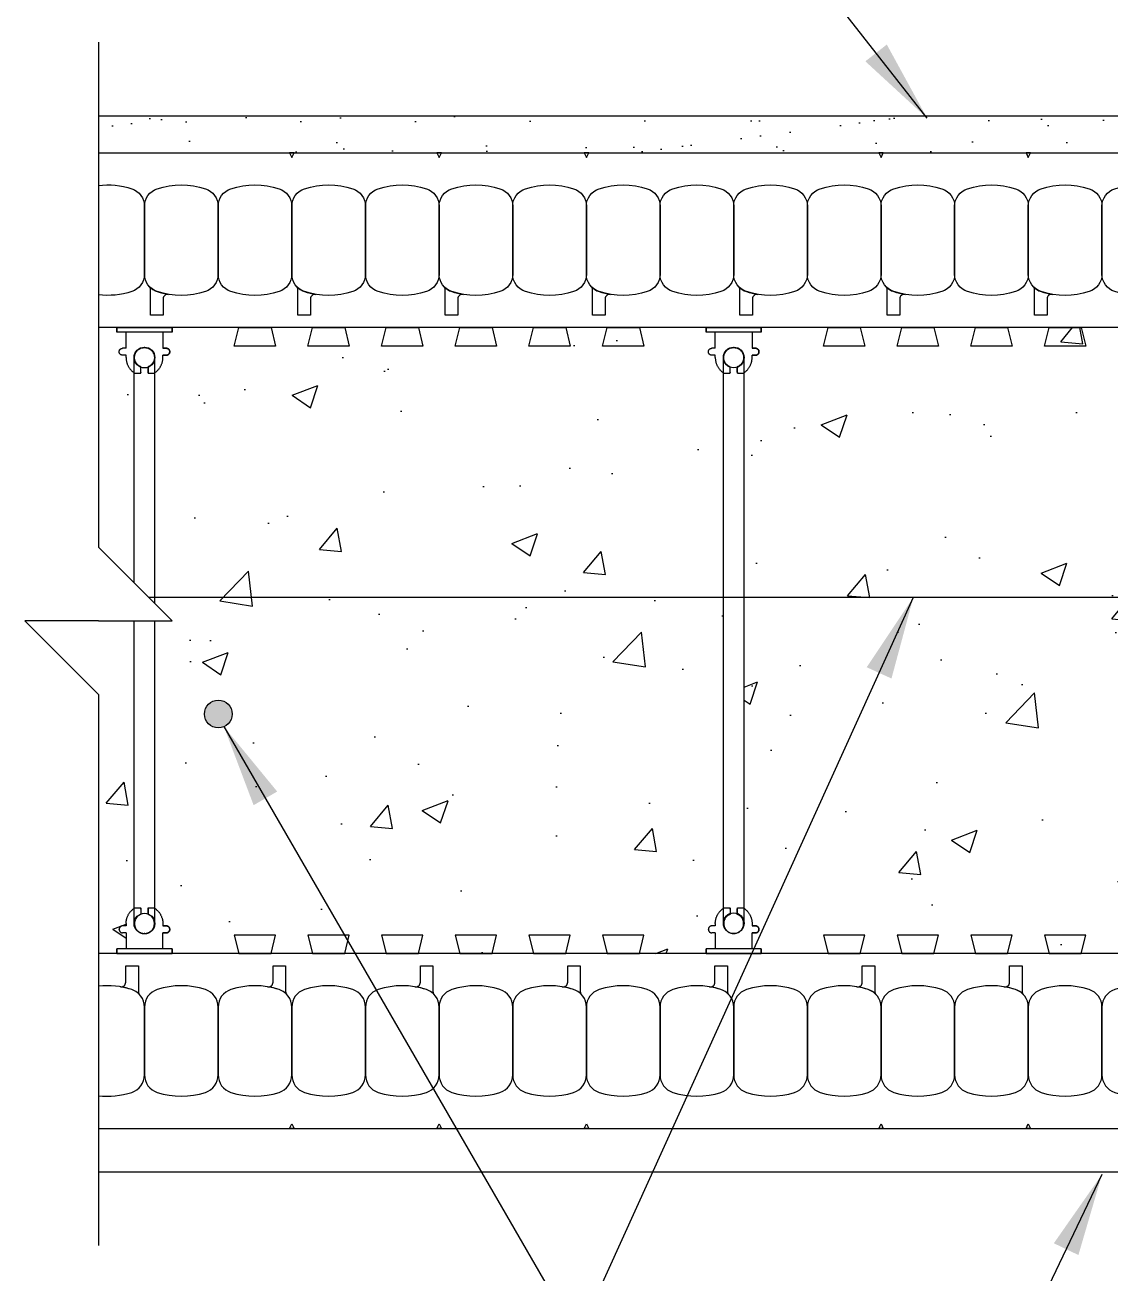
# Model space of a CAD drawing. Header units: inches. Extents: x 47.3 to 95.3, y 146.1 to 211.2.
# Drawn here: x 48.2 to 62.93, y 185.42 to 202.37 of the extents above; entities that cross this region are included whole.
import ezdxf

# ---------------------------------------------------------------- set-up
doc = ezdxf.new("R2010")
doc.units = ezdxf.units.IN
doc.header["$LTSCALE"] = 0.5
doc.header["$MEASUREMENT"] = 0
for name, color, linetype in [('HATCH', 12, 'Continuous'), ('line25', 2, 'Continuous'), ('LINE3', 3, 'Continuous'), ('LINE50', 5, 'Continuous'), ('LINE9', 9, 'Continuous'), ('TEXT', 4, 'Continuous')]:
    doc.layers.add(name, color=color, linetype=linetype)
doc.styles.add('DIM', font='romans.shx', dxfattribs={"width": 0.7})
doc.dimstyles.new('ext_12', dxfattribs={"dimscale": 12, "dimtxt": 0.075, "dimasz": 0.09375, "dimexe": 0.09375, "dimexo": 0.0625, "dimgap": 0.0625, "dimtad": 1, "dimdec": 1, "dimzin": 2, "dimdsep": 46, "dimlunit": 4, "dimtxsty": 'DIM', "dimcen": 0.09, "dimdle": 0.09375, "dimclrt": 4, "dimadec": 0, "dimazin": 0, "dimtfac": 1, "dimtdec": 1, "dimtmove": 2, "dimatfit": 3, "dimfxl": 0, "dimfrac": 2, "dimtolj": 1, "dimtzin": 0, "dimarcsym": 0})

# ---------------------------------------------------------------- blocks, each defined once
blk = doc.blocks.new('Connector')
blk.add_point((0.271, 0))
at = {"layer": 'LINE9'}
for p, q in [((0, 0.375), (0, -0.375)), ((0.062, -0.375), (0.062, 0.375)), ((0.281, 0.25), (0.062, 0.25))]:
    blk.add_line(p, q, dxfattribs=at)
for points, weights in [([(0.007, 0.375), (0.004, 0.375), (0, 0.375)], [1, 0.972587069138, 0.950305488115]), ([(0.327, 0.343), (0.308, 0.343), (0.281, 0.317), (0.281, 0.297)], [1, 0.85355339, 0.85355339, 1]), ([(0.328, 0.343), (0.327, 0.343), (0.327, 0.343)], [1, 0.70710678, 1]), ([(0.375, 0.297), (0.375, 0.317), (0.348, 0.343), (0.329, 0.343)], [1, 0.85355339, 0.85355339, 1]), ([(0.406, 0.25), (0.546, 0.25), (0.619, 0.131)], [0.958404415409, 0.794674173519, 0.864651571113]), ([(0.619, 0.052), (0.612, 0.049), (0.604, 0.049)], [0.83615024178, 0.892081430621, 1]), ([(0.619, -0.131), (0.546, -0.25), (0.406, -0.25)], [0.864651574428, 0.794674169686, 0.958404415195]), ([(0.604, -0.049), (0.612, -0.049), (0.619, -0.052)], [1, 0.89208144177, 0.836150253337]), ([(0.281, -0.297), (0.281, -0.317), (0.308, -0.343), (0.327, -0.343)], [1, 0.85355339, 0.85355339, 1]), ([(0.327, -0.343), (0.281, -0.343), (0.281, -0.297)], [1, 0.70710678, 1]), ([(0.329, -0.343), (0.348, -0.343), (0.375, -0.317), (0.375, -0.297)], [1, 0.85355339, 0.85355339, 1]), ([(0.375, -0.297), (0.375, -0.343), (0.329, -0.343)], [1, 0.70710678, 1]), ([(0, -0.375), (0.004, -0.375), (0.007, -0.375)], [0.950305488115, 0.972587069138, 1])]:
    blk.add_rational_spline(points, weights, degree=2, dxfattribs=at)
for points, degree in [([(0, 0.375), (0.002, 0.375), (0.005, 0.375), (0.007, 0.375)], 3), ([(0.007, 0.375), (0.021, 0.375), (0.051, 0.375), (0.062, 0.375), (0.062, 0.375)], 3), ([(0.327, 0.343), (0.327, 0.343), (0.328, 0.343), (0.328, 0.343)], 3), ([(0.328, 0.343), (0.329, 0.343), (0.329, 0.343), (0.329, 0.343)], 3), ([(0.281, 0.25), (0.281, 0.297)], 1), ([(0.375, 0.25), (0.375, 0.297)], 1), ([(0.406, 0.25), (0.375, 0.25)], 1), ([(0.406, 0.25), (0.406, 0.25)], 1), ([(0.406, 0.25), (0.406, 0.25)], 1), ([(0.406, 0.25), (0.406, 0.25)], 1), ([(0.406, 0.25), (0.406, 0.25)], 1), ([(0.406, 0.25), (0.406, 0.25)], 1), ([(0.406, 0.25), (0.406, 0.25)], 1), ([(0.406, 0.25), (0.406, 0.25)], 1), ([(0.406, 0.25), (0.406, 0.25)], 1), ([(0.406, 0.25), (0.406, 0.25)], 1), ([(0.406, 0.25), (0.406, 0.25)], 1), ([(0.406, 0.25), (0.406, 0.25)], 1), ([(0.406, 0.25), (0.406, 0.25)], 1), ([(0.406, 0.25), (0.406, 0.25)], 1), ([(0.406, 0.25), (0.406, 0.25)], 1), ([(0.406, 0.25), (0.406, 0.25)], 1), ([(0.406, 0.25), (0.406, 0.25)], 1), ([(0.406, 0.25), (0.406, 0.25)], 1), ([(0.406, 0.25), (0.406, 0.25)], 1), ([(0.406, 0.25), (0.406, 0.25)], 1), ([(0.406, 0.25), (0.406, 0.25)], 1), ([(0.406, 0.25), (0.406, 0.25)], 1), ([(0.406, 0.25), (0.406, 0.25)], 1), ([(0.406, 0.25), (0.406, 0.25)], 1), ([(0.406, 0.25), (0.406, 0.25)], 1), ([(0.604, 0.049), (0.532, 0.049)], 1), ([(0.532, 0.049), (0.532, 0.049)], 1), ([(0.532, 0.049), (0.532, 0.049)], 1), ([(0.532, 0.049), (0.532, 0.049)], 1), ([(0.532, 0.049), (0.532, 0.049)], 1), ([(0.532, 0.049), (0.532, 0.049)], 1), ([(0.532, 0.049), (0.532, 0.049)], 1), ([(0.532, 0.049), (0.532, 0.049)], 1), ([(0.532, 0.049), (0.532, 0.049)], 1), ([(0.532, 0.049), (0.532, 0.049)], 1), ([(0.532, 0.049), (0.532, 0.049)], 1), ([(0.604, 0.049), (0.609, 0.049), (0.614, 0.05), (0.619, 0.052)], 3), ([(0.604, 0.049), (0.604, 0.049)], 1), ([(0.604, 0.049), (0.604, 0.049)], 1), ([(0.604, 0.049), (0.604, 0.049)], 1), ([(0.604, 0.049), (0.604, 0.049)], 1), ([(0.619, 0.131), (0.619, 0.052)], 1), ([(0.619, 0.131), (0.619, 0.131)], 1), ([(0.619, 0.131), (0.619, 0.131)], 1), ([(0.619, 0.131), (0.619, 0.131)], 1), ([(0.619, 0.131), (0.619, 0.131)], 1), ([(0.532, -0.049), (0.604, -0.049)], 1), ([(0.604, -0.049), (0.58, -0.049), (0.556, -0.049), (0.532, -0.049)], 3), ([(0.532, -0.049), (0.532, -0.049)], 1), ([(0.532, -0.049), (0.532, -0.049)], 1), ([(0.532, -0.049), (0.532, -0.049)], 1), ([(0.532, -0.049), (0.532, -0.049)], 1), ([(0.619, -0.052), (0.614, -0.05), (0.609, -0.049), (0.604, -0.049)], 3), ([(0.604, -0.049), (0.604, -0.049)], 1), ([(0.604, -0.049), (0.604, -0.049)], 1), ([(0.604, -0.049), (0.604, -0.049)], 1), ([(0.604, -0.049), (0.604, -0.049)], 1), ([(0.604, -0.049), (0.604, -0.049)], 1), ([(0.604, -0.049), (0.604, -0.049)], 1), ([(0.604, -0.049), (0.604, -0.049)], 1), ([(0.604, -0.049), (0.604, -0.049)], 1), ([(0.619, -0.052), (0.619, -0.131)], 1), ([(0.619, -0.131), (0.619, -0.131)], 1), ([(0.619, -0.131), (0.619, -0.131)], 1), ([(0.619, -0.131), (0.619, -0.131)], 1), ([(0.619, -0.131), (0.619, -0.131)], 1), ([(0.062, -0.25), (0.281, -0.25)], 1), ([(0.281, -0.297), (0.281, -0.25)], 1), ([(0.281, -0.25), (0.281, -0.297)], 1), ([(0.375, -0.25), (0.375, -0.297)], 1), ([(0.375, -0.297), (0.375, -0.25)], 1), ([(0.406, -0.25), (0.375, -0.25)], 1), ([(0.406, -0.25), (0.406, -0.25)], 1), ([(0.406, -0.25), (0.406, -0.25)], 1), ([(0.406, -0.25), (0.406, -0.25)], 1), ([(0.406, -0.25), (0.406, -0.25)], 1), ([(0.406, -0.25), (0.406, -0.25)], 1), ([(0.406, -0.25), (0.406, -0.25)], 1), ([(0.406, -0.25), (0.406, -0.25)], 1), ([(0.406, -0.25), (0.406, -0.25)], 1), ([(0.406, -0.25), (0.406, -0.25)], 1), ([(0.406, -0.25), (0.406, -0.25)], 1), ([(0.406, -0.25), (0.406, -0.25)], 1), ([(0.007, -0.375), (0.005, -0.375), (0.002, -0.375), (0, -0.375)], 3), ([(0.062, -0.375), (0.062, -0.375), (0.051, -0.375), (0.021, -0.375), (0.007, -0.375)], 3), ([(0.328, -0.343), (0.328, -0.343), (0.327, -0.343), (0.327, -0.343)], 3), ([(0.329, -0.343), (0.329, -0.343), (0.329, -0.343), (0.328, -0.343)], 3)]:
    blk.add_open_spline(points, degree=degree, dxfattribs=at)
for points, weights, knots in [([(0.062, 0.375), (0.062, 0.375), (0.046, 0.375), (0.03, 0.375), (0.007, 0.375)], [0.868718858569, 0.861102746415, 1, 0.861102734288, 0.868718859898], [0, 0, 0, 0.5, 0.5, 1, 1, 1]), ([(0.532, 0.049), (0.472, 0.203), (0.333, 0.113), (0.157, 0), (0.333, -0.113), (0.472, -0.203), (0.532, -0.049)], [0.899508922286, 0.599718215298, 1, 0.54226024, 1, 0.599718224335, 0.899508908749], [0, 0, 0, 0.318112, 0.318112, 0.681888, 0.681888, 1, 1, 1]), ([(0.007, -0.375), (0.03, -0.375), (0.046, -0.375), (0.062, -0.375), (0.062, -0.375)], [0.868718859319, 0.861102739573, 1, 0.861102742958, 0.868718858948], [0, 0, 0, 0.5, 0.5, 1, 1, 1])]:
    blk.add_rational_spline(points, weights, degree=2, knots=knots, dxfattribs=at)

msp = doc.modelspace()

# ---------------------------------------------------------------- hatches: boundary and pattern name
at = {"layer": 'HATCH'}
h = msp.add_hatch(dxfattribs=at)
h.set_pattern_fill('AR-SAND', color=256, scale=0.5, style=0)
h.set_pattern_definition([(37.5, (15.678, 42.5089), (-0.0314967, 0.963412), [0, -0.76, 0, -0.85, 0, -0.8125]), (7.5, (15.678, 42.5089), (0.884888, 1.411073), [0, -0.41, 0, -0.685, 0, -0.2625]), (327.5, (15.063, 42.5089), (1.557071, 0.0028295), [0, -0.25, 0, -0.9, 0, -1.175]), (317.5, (15.063, 42.5089), (1.503063, 0.438838), [0, -0.125, 0, -0.59, 0, -0.675])])
h.paths.add_polyline_path([(70.7110623, 201.141024), (56.4151831, 201.141024), (56.4151831, 200.641024), (69.8253142, 200.641024), (70.7110623, 200.641024)])
h.paths.add_polyline_path([(56.4151831, 201.141024), (49.2003142, 201.141024), (49.2003142, 200.641024), (56.4151831, 200.641024)])
h = msp.add_hatch(dxfattribs=at)
h.set_pattern_fill('AR-CONC', color=256, scale=0.5)
h.paths.add_polyline_path([(50.1977748, 189.7635185), (57.4477769, 189.7634859), (57.4477769, 189.8259038), (57.5727766, 189.8259038), (57.5727766, 190.0447034), (57.5260314, 190.0447034), (57.4792861, 190.0897799), (57.5186311, 190.1379706), (57.5649416, 190.1384532), (57.5727766, 190.1384532), (57.5773679, 190.2170956), (57.6045363, 190.2913504), (57.6821064, 190.3760714), (57.6821064, 194.5992884), (49.9633564, 194.5992884), (49.9633564, 194.5186068), (50.2003142, 194.281649), (49.9633564, 194.281649), (49.9633564, 190.3761322), (50.0410152, 190.2913516), (50.0727755, 190.1694031), (50.0727756, 190.1384532), (50.1210495, 190.1384467), (50.1662688, 190.0932322), (50.1210479, 190.0447098), (50.0727756, 190.0447034), (50.0727756, 189.8259038), (50.1977753, 189.8259038)])
h.paths.add_polyline_path([(50.1977748, 198.2634534), (57.4477769, 198.2634859), (57.4477769, 198.2010681), (57.5727766, 198.2010681), (57.5727766, 197.9822685), (57.5260314, 197.9822685), (57.4792861, 197.9371919), (57.5186311, 197.8890013), (57.5649416, 197.8885187), (57.5727766, 197.8885187), (57.5773679, 197.8098763), (57.6045363, 197.7356214), (57.6821064, 197.6509005), (57.6821064, 194.5992884), (49.9633564, 194.5992884), (49.9633564, 197.6508396), (50.0410152, 197.7356203), (50.0727755, 197.8575687), (50.0727756, 197.8885187), (50.1210495, 197.8885252), (50.1662688, 197.9337397), (50.1210479, 197.982262), (50.0727756, 197.9822685), (50.0727756, 198.2010681), (50.1977753, 198.2010681)])
h.paths.add_polyline_path([(58.1977748, 189.7635185), (65.4477769, 189.7634859), (65.4477769, 189.8259038), (65.5727766, 189.8259038), (65.5727766, 190.0447034), (65.5260314, 190.0447034), (65.4792861, 190.0897799), (65.5186311, 190.1379706), (65.5649416, 190.1384532), (65.5727766, 190.1384532), (65.5773679, 190.2170956), (65.6045363, 190.2913504), (65.6821064, 190.3760714), (65.6821064, 194.5992884), (57.9633564, 194.5992884), (57.9633564, 190.3761322), (58.0410152, 190.2913516), (58.0727755, 190.1694031), (58.0727756, 190.1384532), (58.1210495, 190.1384467), (58.1662688, 190.0932322), (58.1210479, 190.0447098), (58.0727756, 190.0447034), (58.0727756, 189.8259038), (58.1977753, 189.8259038)])
h.paths.add_polyline_path([(58.1977748, 198.2634534), (65.4477769, 198.2634859), (65.4477769, 198.2010681), (65.5727766, 198.2010681), (65.5727766, 197.9822685), (65.5260314, 197.9822685), (65.4792861, 197.9371919), (65.5186311, 197.8890013), (65.5649416, 197.8885187), (65.5727766, 197.8885187), (65.5773679, 197.8098763), (65.6045363, 197.7356214), (65.6821064, 197.6509005), (65.6821064, 194.5992884), (57.9633564, 194.5992884), (57.9633564, 197.6508396), (58.0410152, 197.7356203), (58.0727755, 197.8575687), (58.0727756, 197.8885187), (58.1210495, 197.8885252), (58.1662688, 197.9337397), (58.1210479, 197.982262), (58.0727756, 197.9822685), (58.0727756, 198.2010681), (58.1977753, 198.2010681)])
h.paths.add_polyline_path([(66.1977748, 198.2634534), (69.1039372, 198.2634664), (69.0416101, 198.0134859), (69.2707406, 197.7634859), (69.2707406, 194.5992884), (65.9633564, 194.5992884), (65.9633564, 197.6508396), (66.0410152, 197.7356203), (66.0727755, 197.8575687), (66.0727756, 197.8885187), (66.1210495, 197.8885252), (66.1662688, 197.9337397), (66.1210479, 197.982262), (66.0727756, 197.9822685), (66.0727756, 198.2010681), (66.1977753, 198.2010681)])
h.paths.add_polyline_path([(66.1977748, 189.7635185), (69.1039372, 189.7635055), (69.0416101, 190.0134859), (69.2707406, 190.2634859), (69.2707406, 194.5992884), (65.9633564, 194.5992884), (65.9633564, 190.3761322), (66.0410152, 190.2913516), (66.0727755, 190.1694031), (66.0727756, 190.1384532), (66.1210495, 190.1384467), (66.1662688, 190.0932322), (66.1210479, 190.0447098), (66.0727756, 190.0447034), (66.0727756, 189.8259038), (66.1977753, 189.8259038)])
h.paths.add_polyline_path([(49.2003142, 198.2634859), (49.4477769, 198.2634859), (49.4477769, 198.2010681), (49.5727766, 198.2010681), (49.5727766, 197.9822685), (49.5260314, 197.9822685), (49.4792861, 197.9371919), (49.5186311, 197.8890013), (49.5649416, 197.8885187), (49.5727766, 197.8885187), (49.5773679, 197.8098763), (49.6045363, 197.7356214), (49.6821064, 197.6509005), (49.6821064, 194.7998568), (49.2003142, 195.281649)])
h.paths.add_polyline_path([(49.4477769, 189.7634859), (49.4477769, 189.8259038), (49.5727766, 189.8259038), (49.5727766, 190.0447034), (49.5260314, 190.0447034), (49.4792861, 190.0897799), (49.5186311, 190.1379706), (49.5649416, 190.1384532), (49.5727766, 190.1384532), (49.5773679, 190.2170956), (49.6045363, 190.2913504), (49.6821064, 190.3760714), (49.6821064, 194.281649), (48.2003142, 194.281649), (49.2003142, 193.281649), (49.2003142, 189.7634859)])
at = {"layer": 'LINE3'}
msp.add_hatch(color=256, dxfattribs=at).paths.add_polyline_path([(51.0130662, 193.016024, 1), (50.6380662, 193.016024, 1)])

# ---------------------------------------------------------------- linework, layer by layer
at = {"layer": 'line25'}
for p, q in [((70.8227761, 198.2634859), (49.1977761, 198.2634859)), ((70.8227761, 189.7634859), (49.2003142, 189.7634859))]:
    msp.add_line(p, q, dxfattribs=at)
for points in [[(51.5416101, 198.2634859), (51.6039421, 198.0134859), (51.0416101, 198.0134859), (51.1039421, 198.2634859)], [(52.5416101, 198.2634859), (52.6039421, 198.0134859), (52.0416101, 198.0134859), (52.1039421, 198.2634859)], [(53.5416101, 198.2634859), (53.6039421, 198.0134859), (53.0416101, 198.0134859), (53.1039421, 198.2634859)], [(54.5416101, 198.2634859), (54.6039421, 198.0134859), (54.0416101, 198.0134859), (54.1039421, 198.2634859)], [(55.5416101, 198.2634859), (55.6039421, 198.0134859), (55.0416101, 198.0134859), (55.1039421, 198.2634859)], [(56.5416101, 198.2634859), (56.6039421, 198.0134859), (56.0416101, 198.0134859), (56.1039421, 198.2634859)], [(59.5416101, 198.2634859), (59.6039421, 198.0134859), (59.0416101, 198.0134859), (59.1039421, 198.2634859)], [(60.5416101, 198.2634859), (60.6039421, 198.0134859), (60.0416101, 198.0134859), (60.1039421, 198.2634859)], [(61.5416101, 198.2634859), (61.6039421, 198.0134859), (61.0416101, 198.0134859), (61.1039421, 198.2634859)], [(62.5416101, 198.2634859), (62.6039421, 198.0134859), (62.0416101, 198.0134859), (62.1039421, 198.2634859)], [(51.5416101, 189.7634859), (51.6039421, 190.0134859), (51.0416101, 190.0134859), (51.1039421, 189.7634859)], [(52.5416101, 189.7634859), (52.6039421, 190.0134859), (52.0416101, 190.0134859), (52.1039421, 189.7634859)], [(53.5416101, 189.7634859), (53.6039421, 190.0134859), (53.0416101, 190.0134859), (53.1039421, 189.7634859)], [(54.5416101, 189.7634859), (54.6039421, 190.0134859), (54.0416101, 190.0134859), (54.1039421, 189.7634859)], [(55.5416101, 189.7634859), (55.6039421, 190.0134859), (55.0416101, 190.0134859), (55.1039421, 189.7634859)], [(56.5416101, 189.7634859), (56.6039421, 190.0134859), (56.0416101, 190.0134859), (56.1039421, 189.7634859)], [(59.5416101, 189.7634859), (59.6039421, 190.0134859), (59.0416101, 190.0134859), (59.1039421, 189.7634859)], [(60.5416101, 189.7634859), (60.6039421, 190.0134859), (60.0416101, 190.0134859), (60.1039421, 189.7634859)], [(61.5416101, 189.7634859), (61.6039421, 190.0134859), (61.0416101, 190.0134859), (61.1039421, 189.7634859)], [(62.5416101, 189.7634859), (62.6039421, 190.0134859), (62.0416101, 190.0134859), (62.1039421, 189.7634859)]]:
    msp.add_lwpolyline(points, close=True, dxfattribs=at)
at = {"layer": 'LINE3'}
msp.add_line((67.7707406, 194.5992884), (49.8826748, 194.5992884), dxfattribs=at)
msp.add_circle((50.8255662, 193.016024), 0.1875, dxfattribs=at)
at = {"layer": 'LINE50'}
for p, q in [((49.1977761, 200.6384859), (70.8227761, 200.6384859)), ((49.1977761, 187.3884859), (70.8227761, 187.3884859))]:
    msp.add_line(p, q, dxfattribs=at)
at = {"layer": 'LINE9'}
for p, q in [((49.2003142, 202.141024), (49.2003142, 195.281649)), ((49.2003142, 201.141024), (71.9097538, 201.141024)), ((49.6821064, 194.7998568), (49.6821064, 197.8570904)), ((49.9633564, 194.5186068), (49.9633564, 197.8570904)), ((57.6821064, 190.1755459), (57.6821064, 197.8575211)), ((57.9633564, 190.1755459), (57.9633564, 197.8575211)), ((50.2003142, 194.281649), (49.2003142, 195.281649)), ((48.2003142, 194.281649), (49.2003142, 193.281649)), ((49.2003142, 194.281649), (48.2003142, 194.281649)), ((49.2003142, 194.281649), (50.2003142, 194.281649)), ((49.6821064, 190.1695211), (49.6821064, 194.281649)), ((49.9633564, 190.1695211), (49.9633564, 194.281649)), ((49.2003142, 193.281649), (49.1977761, 185.7978157)), ((49.1977761, 186.7978157), (71.0727761, 186.7978157))]:
    msp.add_line(p, q, dxfattribs=at)
for points in [[(51.7915261, 200.6384859), (51.8227761, 200.5740011), (51.8540261, 200.6384859)], [(53.7915261, 200.6384859), (53.8227761, 200.5740011), (53.8540261, 200.6384859)], [(55.7915261, 200.6384859), (55.8227761, 200.5740011), (55.8540261, 200.6384859)], [(59.7915261, 200.6384859), (59.8227761, 200.5740011), (59.8540261, 200.6384859)], [(61.7915261, 200.6384859), (61.8227761, 200.5740011), (61.8540261, 200.6384859)], [(51.7915261, 187.3884859), (51.8227761, 187.4529707), (51.8540261, 187.3884859)], [(53.7915261, 187.3884859), (53.8227761, 187.4529707), (53.8540261, 187.3884859)], [(55.7915261, 187.3884859), (55.8227761, 187.4529707), (55.8540261, 187.3884859)], [(59.7915261, 187.3884859), (59.8227761, 187.4529707), (59.8540261, 187.3884859)], [(61.7915261, 187.3884859), (61.8227761, 187.4529707), (61.8540261, 187.3884859)]]:
    msp.add_lwpolyline(points, close=True, dxfattribs=at)
for points in [[(49.1977761, 200.1936074, -0.1080897437), (49.6496992, 200.1494397, -0.3253046293), (49.8227761, 199.9115682), (49.8227761, 198.9904036, -0.3253046293), (49.6496992, 198.7525322, -0.1080897437), (49.1977761, 198.7083645)], [(49.1977761, 187.8333645, 0.1080897437), (49.6496992, 187.8775322, 0.3253046293), (49.8227761, 188.1154036), (49.8227761, 189.0365682, 0.3253046293), (49.6496992, 189.2744397, 0.1074814742), (49.2003142, 189.318905, 0.1074814742)]]:
    msp.add_lwpolyline(points, format="xyb", dxfattribs=at)
for points in [[(50.6496992, 198.7525322, -0.1576707808), (49.995853, 198.7525322, -0.3253046293), (49.8227761, 198.9904036), (49.8227761, 199.9115682, -0.3253046293), (49.995853, 200.1494397, -0.1576707808), (50.6496992, 200.1494397, -0.3253046293), (50.8227761, 199.9115682), (50.8227761, 198.9904036, -0.3253046293)], [(51.6496992, 198.7525322, -0.1576707808), (50.995853, 198.7525322, -0.3253046293), (50.8227761, 198.9904036), (50.8227761, 199.9115682, -0.3253046293), (50.995853, 200.1494397, -0.1576707808), (51.6496992, 200.1494397, -0.3253046293), (51.8227761, 199.9115682), (51.8227761, 198.9904036, -0.3253046293)], [(52.6496992, 198.7525322, -0.1576707808), (51.995853, 198.7525322, -0.3253046293), (51.8227761, 198.9904036), (51.8227761, 199.9115682, -0.3253046293), (51.995853, 200.1494397, -0.1576707808), (52.6496992, 200.1494397, -0.3253046293), (52.8227761, 199.9115682), (52.8227761, 198.9904036, -0.3253046293)], [(53.6496992, 198.7525322, -0.1576707808), (52.995853, 198.7525322, -0.3253046293), (52.8227761, 198.9904036), (52.8227761, 199.9115682, -0.3253046293), (52.995853, 200.1494397, -0.1576707808), (53.6496992, 200.1494397, -0.3253046293), (53.8227761, 199.9115682), (53.8227761, 198.9904036, -0.3253046293)], [(54.6496992, 198.7525322, -0.1576707808), (53.995853, 198.7525322, -0.3253046293), (53.8227761, 198.9904036), (53.8227761, 199.9115682, -0.3253046293), (53.995853, 200.1494397, -0.1576707808), (54.6496992, 200.1494397, -0.3253046293), (54.8227761, 199.9115682), (54.8227761, 198.9904036, -0.3253046293)], [(55.6496992, 198.7525322, -0.1576707808), (54.995853, 198.7525322, -0.3253046293), (54.8227761, 198.9904036), (54.8227761, 199.9115682, -0.3253046293), (54.995853, 200.1494397, -0.1576707808), (55.6496992, 200.1494397, -0.3253046293), (55.8227761, 199.9115682), (55.8227761, 198.9904036, -0.3253046293)], [(56.6496992, 198.7525322, -0.1576707808), (55.995853, 198.7525322, -0.3253046293), (55.8227761, 198.9904036), (55.8227761, 199.9115682, -0.3253046293), (55.995853, 200.1494397, -0.1576707808), (56.6496992, 200.1494397, -0.3253046293), (56.8227761, 199.9115682), (56.8227761, 198.9904036, -0.3253046293)], [(57.6496992, 198.7525322, -0.1576707808), (56.995853, 198.7525322, -0.3253046293), (56.8227761, 198.9904036), (56.8227761, 199.9115682, -0.3253046293), (56.995853, 200.1494397, -0.1576707808), (57.6496992, 200.1494397, -0.3253046293), (57.8227761, 199.9115682), (57.8227761, 198.9904036, -0.3253046293)], [(58.6496992, 198.7525322, -0.1576707808), (57.995853, 198.7525322, -0.3253046293), (57.8227761, 198.9904036), (57.8227761, 199.9115682, -0.3253046293), (57.995853, 200.1494397, -0.1576707808), (58.6496992, 200.1494397, -0.3253046293), (58.8227761, 199.9115682), (58.8227761, 198.9904036, -0.3253046293)], [(59.6496992, 198.7525322, -0.1576707808), (58.995853, 198.7525322, -0.3253046293), (58.8227761, 198.9904036), (58.8227761, 199.9115682, -0.3253046293), (58.995853, 200.1494397, -0.1576707808), (59.6496992, 200.1494397, -0.3253046293), (59.8227761, 199.9115682), (59.8227761, 198.9904036, -0.3253046293)], [(60.6496992, 198.7525322, -0.1576707808), (59.995853, 198.7525322, -0.3253046293), (59.8227761, 198.9904036), (59.8227761, 199.9115682, -0.3253046293), (59.995853, 200.1494397, -0.1576707808), (60.6496992, 200.1494397, -0.3253046293), (60.8227761, 199.9115682), (60.8227761, 198.9904036, -0.3253046293)], [(61.6496992, 198.7525322, -0.1576707808), (60.995853, 198.7525322, -0.3253046293), (60.8227761, 198.9904036), (60.8227761, 199.9115682, -0.3253046293), (60.995853, 200.1494397, -0.1576707808), (61.6496992, 200.1494397, -0.3253046293), (61.8227761, 199.9115682), (61.8227761, 198.9904036, -0.3253046293)], [(62.6496992, 198.7525322, -0.1576707808), (61.995853, 198.7525322, -0.3253046293), (61.8227761, 198.9904036), (61.8227761, 199.9115682, -0.3253046293), (61.995853, 200.1494397, -0.1576707808), (62.6496992, 200.1494397, -0.3253046293), (62.8227761, 199.9115682), (62.8227761, 198.9904036, -0.3253046293)], [(63.6496992, 198.7525322, -0.1576707808), (62.995853, 198.7525322, -0.3253046293), (62.8227761, 198.9904036), (62.8227761, 199.9115682, -0.3253046293), (62.995853, 200.1494397, -0.1576707808), (63.6496992, 200.1494397, -0.3253046293), (63.8227761, 199.9115682), (63.8227761, 198.9904036, -0.3253046293)], [(49.995853, 198.7525322, 0.0372666955), (50.1495484, 198.7152024, 0.463035607), (50.0768586, 198.6535386), (50.0768586, 198.4319403), (49.9060269, 198.4319403), (49.9060269, 198.7780336, 0.189002358), (49.8893767, 198.8205076, 0.1284073578)], [(51.995853, 198.7525322, 0.0372666955), (52.1495484, 198.7152024, 0.463035607), (52.0768586, 198.6535386), (52.0768586, 198.4319403), (51.9060269, 198.4319403), (51.9060269, 198.7780336, 0.189002358), (51.8893767, 198.8205076, 0.1284073578)], [(53.995853, 198.7525322, 0.0372666955), (54.1495484, 198.7152024, 0.463035607), (54.0768586, 198.6535386), (54.0768586, 198.4319403), (53.9060269, 198.4319403), (53.9060269, 198.7780336, 0.189002358), (53.8893767, 198.8205076, 0.1284073578)], [(55.995853, 198.7525322, 0.0372666955), (56.1495484, 198.7152024, 0.463035607), (56.0768586, 198.6535386), (56.0768586, 198.4319403), (55.9060269, 198.4319403), (55.9060269, 198.7780336, 0.189002358), (55.8893767, 198.8205076, 0.1284073578)], [(57.995853, 198.7525322, 0.0372666955), (58.1495484, 198.7152024, 0.463035607), (58.0768586, 198.6535386), (58.0768586, 198.4319403), (57.9060269, 198.4319403), (57.9060269, 198.7780336, 0.189002358), (57.8893767, 198.8205076, 0.1284073578)], [(59.995853, 198.7525322, 0.0372666955), (60.1495484, 198.7152024, 0.463035607), (60.0768586, 198.6535386), (60.0768586, 198.4319403), (59.9060269, 198.4319403), (59.9060269, 198.7780336, 0.189002358), (59.8893767, 198.8205076, 0.1284073578)], [(61.995853, 198.7525322, 0.0372666955), (62.1495484, 198.7152024, 0.463035607), (62.0768586, 198.6535386), (62.0768586, 198.4319403), (61.9060269, 198.4319403), (61.9060269, 198.7780336, 0.189002358), (61.8893767, 198.8205076, 0.1284073578)], [(49.6496992, 189.2744397, 0.0372666955), (49.4960038, 189.3117695, 0.463035607), (49.5686936, 189.3734332), (49.5686936, 189.5950316), (49.7395254, 189.5950316), (49.7395254, 189.2489383, 0.189002358), (49.7561755, 189.2064643, 0.1284073578)], [(51.6496992, 189.2744397, 0.0372666955), (51.4960038, 189.3117695, 0.463035607), (51.5686936, 189.3734332), (51.5686936, 189.5950316), (51.7395254, 189.5950316), (51.7395254, 189.2489383, 0.189002358), (51.7561755, 189.2064643, 0.1284073578)], [(53.6496992, 189.2744397, 0.0372666955), (53.4960038, 189.3117695, 0.463035607), (53.5686936, 189.3734332), (53.5686936, 189.5950316), (53.7395254, 189.5950316), (53.7395254, 189.2489383, 0.189002358), (53.7561755, 189.2064643, 0.1284073578)], [(55.6496992, 189.2744397, 0.0372666955), (55.4960038, 189.3117695, 0.463035607), (55.5686936, 189.3734332), (55.5686936, 189.5950316), (55.7395254, 189.5950316), (55.7395254, 189.2489383, 0.189002358), (55.7561755, 189.2064643, 0.1284073578)], [(57.6496992, 189.2744397, 0.0372666955), (57.4960038, 189.3117695, 0.463035607), (57.5686936, 189.3734332), (57.5686936, 189.5950316), (57.7395254, 189.5950316), (57.7395254, 189.2489383, 0.189002358), (57.7561755, 189.2064643, 0.1284073578)], [(59.6496992, 189.2744397, 0.0372666955), (59.4960038, 189.3117695, 0.463035607), (59.5686936, 189.3734332), (59.5686936, 189.5950316), (59.7395254, 189.5950316), (59.7395254, 189.2489383, 0.189002358), (59.7561755, 189.2064643, 0.1284073578)], [(61.6496992, 189.2744397, 0.0372666955), (61.4960038, 189.3117695, 0.463035607), (61.5686936, 189.3734332), (61.5686936, 189.5950316), (61.7395254, 189.5950316), (61.7395254, 189.2489383, 0.189002358), (61.7561755, 189.2064643, 0.1284073578)], [(50.6496992, 189.2744397, 0.1576707808), (49.995853, 189.2744397, 0.3253046293), (49.8227761, 189.0365682), (49.8227761, 188.1154036, 0.3253046293), (49.995853, 187.8775322, 0.1576707808), (50.6496992, 187.8775322, 0.3253046293), (50.8227761, 188.1154036), (50.8227761, 189.0365682, 0.3253046293)], [(51.6496992, 189.2744397, 0.1576707808), (50.995853, 189.2744397, 0.3253046293), (50.8227761, 189.0365682), (50.8227761, 188.1154036, 0.3253046293), (50.995853, 187.8775322, 0.1576707808), (51.6496992, 187.8775322, 0.3253046293), (51.8227761, 188.1154036), (51.8227761, 189.0365682, 0.3253046293)], [(52.6496992, 189.2744397, 0.1576707808), (51.995853, 189.2744397, 0.3253046293), (51.8227761, 189.0365682), (51.8227761, 188.1154036, 0.3253046293), (51.995853, 187.8775322, 0.1576707808), (52.6496992, 187.8775322, 0.3253046293), (52.8227761, 188.1154036), (52.8227761, 189.0365682, 0.3253046293)], [(53.6496992, 189.2744397, 0.1576707808), (52.995853, 189.2744397, 0.3253046293), (52.8227761, 189.0365682), (52.8227761, 188.1154036, 0.3253046293), (52.995853, 187.8775322, 0.1576707808), (53.6496992, 187.8775322, 0.3253046293), (53.8227761, 188.1154036), (53.8227761, 189.0365682, 0.3253046293)], [(54.6496992, 189.2744397, 0.1576707808), (53.995853, 189.2744397, 0.3253046293), (53.8227761, 189.0365682), (53.8227761, 188.1154036, 0.3253046293), (53.995853, 187.8775322, 0.1576707808), (54.6496992, 187.8775322, 0.3253046293), (54.8227761, 188.1154036), (54.8227761, 189.0365682, 0.3253046293)], [(55.6496992, 189.2744397, 0.1576707808), (54.995853, 189.2744397, 0.3253046293), (54.8227761, 189.0365682), (54.8227761, 188.1154036, 0.3253046293), (54.995853, 187.8775322, 0.1576707808), (55.6496992, 187.8775322, 0.3253046293), (55.8227761, 188.1154036), (55.8227761, 189.0365682, 0.3253046293)], [(56.6496992, 189.2744397, 0.1576707808), (55.995853, 189.2744397, 0.3253046293), (55.8227761, 189.0365682), (55.8227761, 188.1154036, 0.3253046293), (55.995853, 187.8775322, 0.1576707808), (56.6496992, 187.8775322, 0.3253046293), (56.8227761, 188.1154036), (56.8227761, 189.0365682, 0.3253046293)], [(57.6496992, 189.2744397, 0.1576707808), (56.995853, 189.2744397, 0.3253046293), (56.8227761, 189.0365682), (56.8227761, 188.1154036, 0.3253046293), (56.995853, 187.8775322, 0.1576707808), (57.6496992, 187.8775322, 0.3253046293), (57.8227761, 188.1154036), (57.8227761, 189.0365682, 0.3253046293)], [(58.6496992, 189.2744397, 0.1576707808), (57.995853, 189.2744397, 0.3253046293), (57.8227761, 189.0365682), (57.8227761, 188.1154036, 0.3253046293), (57.995853, 187.8775322, 0.1576707808), (58.6496992, 187.8775322, 0.3253046293), (58.8227761, 188.1154036), (58.8227761, 189.0365682, 0.3253046293)], [(59.6496992, 189.2744397, 0.1576707808), (58.995853, 189.2744397, 0.3253046293), (58.8227761, 189.0365682), (58.8227761, 188.1154036, 0.3253046293), (58.995853, 187.8775322, 0.1576707808), (59.6496992, 187.8775322, 0.3253046293), (59.8227761, 188.1154036), (59.8227761, 189.0365682, 0.3253046293)], [(60.6496992, 189.2744397, 0.1576707808), (59.995853, 189.2744397, 0.3253046293), (59.8227761, 189.0365682), (59.8227761, 188.1154036, 0.3253046293), (59.995853, 187.8775322, 0.1576707808), (60.6496992, 187.8775322, 0.3253046293), (60.8227761, 188.1154036), (60.8227761, 189.0365682, 0.3253046293)], [(61.6496992, 189.2744397, 0.1576707808), (60.995853, 189.2744397, 0.3253046293), (60.8227761, 189.0365682), (60.8227761, 188.1154036, 0.3253046293), (60.995853, 187.8775322, 0.1576707808), (61.6496992, 187.8775322, 0.3253046293), (61.8227761, 188.1154036), (61.8227761, 189.0365682, 0.3253046293)], [(62.6496992, 189.2744397, 0.1576707808), (61.995853, 189.2744397, 0.3253046293), (61.8227761, 189.0365682), (61.8227761, 188.1154036, 0.3253046293), (61.995853, 187.8775322, 0.1576707808), (62.6496992, 187.8775322, 0.3253046293), (62.8227761, 188.1154036), (62.8227761, 189.0365682, 0.3253046293)], [(63.6496992, 189.2744397, 0.1576707808), (62.995853, 189.2744397, 0.3253046293), (62.8227761, 189.0365682), (62.8227761, 188.1154036, 0.3253046293), (62.995853, 187.8775322, 0.1576707808), (63.6496992, 187.8775322, 0.3253046293), (63.8227761, 188.1154036), (63.8227761, 189.0365682, 0.3253046293)]]:
    msp.add_lwpolyline(points, format="xyb", close=True, dxfattribs=at)
for centre in [(49.8227314, 197.8570904), (57.8227314, 197.8575211), (49.8227314, 190.1695211), (57.8227314, 190.1755459)]:
    msp.add_circle(centre, 0.140625, dxfattribs=at)

# ---------------------------------------------------------------- block references
at = {"xscale": -1, "rotation": 90}
for p in [(49.8227761, 198.2634859), (57.8227761, 198.2634859)]:
    msp.add_blockref('Connector', p, dxfattribs=at)
at = {"rotation": 90}
for p in [(49.8227761, 189.7635562), (57.8227761, 189.7635562)]:
    msp.add_blockref('Connector', p, dxfattribs=at)

# ---------------------------------------------------------------- leaders
at = {"layer": 'TEXT'}
for points in [[(67.5016117, 195.6848227), (61.4159173, 208.2693139), (53.2084805, 208.2693139)], [(60.4487381, 201.1071085), (57.9196167, 204.3415853), (56.2824623, 204.3415853)], [(60.2615451, 194.5992884), (55.6992124, 184.5486922), (54.2819516, 184.5486922)], [(50.9015103, 192.8445925), (55.6992124, 184.5486922)], [(62.8227761, 186.7634859), (58.7274384, 178.2285448), (57.1148993, 178.2285448)]]:
    msp.add_leader(points, dimstyle='ext_12', override={"dimgap": 0.0625, "dimtad": 0}, dxfattribs=at)

doc.saveas('drawing.dxf')
